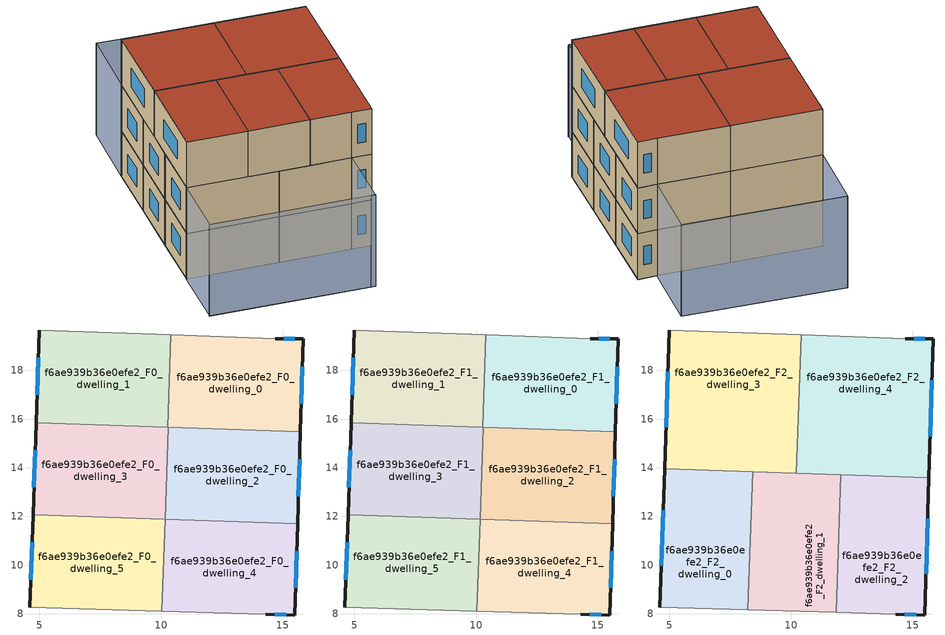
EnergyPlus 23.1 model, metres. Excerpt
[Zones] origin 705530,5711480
f6ae939b36e0efe2_F0_dwelling_0
 floor ground (EU_floor_Construction): 15.72,15.49 15.83,19.29 14.69,19.29 10.41,19.45 10.28,15.67 z0
 wall outside (EU_wall_Construction): 14.69,19.29 15.83,19.29 15.72,15.49 z0:3
 wall to f6ae939b36e0efe2_F0_dwelling_1 (EU_wall_Construction): 10.28,15.67 10.41,19.45 z0:3
 wall adiabatic (EU_wall_Construction): 10.41,19.45 14.69,19.29 z0:3
 wall to f6ae939b36e0efe2_F0_dwelling_2 (EU_wall_Construction): 15.72,15.49 10.3,15.67 z0:3
 wall to f6ae939b36e0efe2_F0_dwelling_3 (EU_wall_Construction): 10.3,15.67 10.28,15.67 z0:3
 window (EU_Window_Construction): 15.04,19.29 15.49,19.29 / 15.8,18.15 15.75,16.62 z0.9:2.1
f6ae939b36e0efe2_F0_dwelling_1
 floor ground (EU_floor_Construction): 10.28,15.67 10.41,19.45 5,19.66 4.87,15.85 z0
 wall outside (EU_wall_Construction): 4.87,15.85 5,19.66 z0:3
 wall adiabatic (EU_wall_Construction): 5,19.66 10.41,19.45 z0:3
 wall to f6ae939b36e0efe2_F0_dwelling_3 (EU_wall_Construction): 10.28,15.67 4.87,15.85 z0:3
 window (EU_Window_Construction): 4.91,16.99 4.96,18.52 z0.9:2.1
f6ae939b36e0efe2_F0_dwelling_2
 floor ground (EU_floor_Construction): 15.61,11.7 15.72,15.49 10.3,15.67 10.17,11.89 z0
 wall outside (EU_wall_Construction): 15.72,15.49 15.61,11.7 z0:3
 wall to f6ae939b36e0efe2_F0_dwelling_3 (EU_wall_Construction): 10.17,11.89 10.3,15.67 z0:3
 wall to f6ae939b36e0efe2_F0_dwelling_4 (EU_wall_Construction): 15.61,11.7 10.17,11.89 z0:3
 window (EU_Window_Construction): 15.69,14.35 15.64,12.84 z0.9:2.1
f6ae939b36e0efe2_F0_dwelling_3
 floor ground (EU_floor_Construction): 10.17,11.89 10.3,15.67 4.87,15.85 4.74,12.07 z0
 wall outside (EU_wall_Construction): 4.74,12.07 4.87,15.85 z0:3
 wall to f6ae939b36e0efe2_F0_dwelling_5 (EU_wall_Construction): 10.16,11.89 4.74,12.07 z0:3
 wall to f6ae939b36e0efe2_F0_dwelling_4 (EU_wall_Construction): 10.17,11.89,3 10.17,11.89,1.5 10.16,11.89,3
 window (EU_Window_Construction): 4.78,13.2 4.83,14.72 z0.9:2.1
f6ae939b36e0efe2_F0_dwelling_4
 floor ground (EU_floor_Construction): 15.49,7.95 15.61,11.7 10.16,11.89 10.04,8.11 14.31,7.98 z0
 wall outside (EU_wall_Construction): 15.61,11.7 15.49,7.95 14.31,7.98 z0:3
 wall adiabatic (EU_wall_Construction): 14.31,7.98 10.04,8.11 z0:3
 wall to f6ae939b36e0efe2_F0_dwelling_5 (EU_wall_Construction): 10.04,8.11 10.16,11.89 z0:3
 window (EU_Window_Construction): 15.14,7.96 14.66,7.97 / 15.57,10.58 15.53,9.08 z0.9:2.1
f6ae939b36e0efe2_F0_dwelling_5
 floor ground (EU_floor_Construction): 10.04,8.11 10.16,11.89 4.74,12.07 4.61,8.27 z0
 wall outside (EU_wall_Construction): 4.61,8.27 4.74,12.07 z0:3
 wall adiabatic (EU_wall_Construction): 10.04,8.11 4.61,8.27 z0:3
 window (EU_Window_Construction): 4.65,9.41 4.71,10.93 z0.9:2.1
f6ae939b36e0efe2_F1_dwelling_0
 floor to f6ae939b36e0efe2_F0_dwelling_0 (EU_floor_Construction): 15.72,15.49 15.83,19.29 14.69,19.29 10.41,19.45 10.28,15.67 z3
 wall outside (EU_wall_Construction): 14.69,19.29 15.83,19.29 15.72,15.49 z3:6
 wall to f6ae939b36e0efe2_F1_dwelling_1 (EU_wall_Construction): 10.28,15.67 10.41,19.45 z3:6
 wall adiabatic (EU_wall_Construction): 10.41,19.45 14.69,19.29 z3:6
 wall to f6ae939b36e0efe2_F1_dwelling_2 (EU_wall_Construction): 15.72,15.49 10.3,15.67 z3:6
 wall to f6ae939b36e0efe2_F1_dwelling_3 (EU_wall_Construction): 10.3,15.67 10.28,15.67 z3:6
 window (EU_Window_Construction): 15.04,19.29 15.49,19.29 / 15.8,18.15 15.75,16.62 z3.9:5.1
f6ae939b36e0efe2_F1_dwelling_1
 floor to f6ae939b36e0efe2_F0_dwelling_1 (EU_floor_Construction): 10.28,15.67 10.41,19.45 5,19.66 4.87,15.85 z3
 wall outside (EU_wall_Construction): 4.87,15.85 5,19.66 z3:6
 wall adiabatic (EU_wall_Construction): 5,19.66 10.41,19.45 z3:6
 wall to f6ae939b36e0efe2_F1_dwelling_3 (EU_wall_Construction): 10.28,15.67 4.87,15.85 z3:6
 window (EU_Window_Construction): 4.91,16.99 4.96,18.52 z3.9:5.1
f6ae939b36e0efe2_F1_dwelling_2
 floor to f6ae939b36e0efe2_F0_dwelling_2 (EU_floor_Construction): 15.61,11.7 15.72,15.49 10.3,15.67 10.17,11.89 z3
 wall outside (EU_wall_Construction): 15.72,15.49 15.61,11.7 z3:6
 wall to f6ae939b36e0efe2_F1_dwelling_3 (EU_wall_Construction): 10.17,11.89 10.3,15.67 z3:6
 wall to f6ae939b36e0efe2_F1_dwelling_4 (EU_wall_Construction): 15.61,11.7 10.17,11.89 z3:6
 window (EU_Window_Construction): 15.69,14.35 15.64,12.84 z3.9:5.1
f6ae939b36e0efe2_F1_dwelling_3
 floor to f6ae939b36e0efe2_F0_dwelling_3 (EU_floor_Construction): 10.17,11.89 10.3,15.67 4.87,15.85 4.74,12.07 z3
 wall outside (EU_wall_Construction): 4.74,12.07 4.87,15.85 z3:6
 wall to f6ae939b36e0efe2_F1_dwelling_5 (EU_wall_Construction): 10.16,11.89 4.74,12.07 z3:6
 wall to f6ae939b36e0efe2_F1_dwelling_4 (EU_wall_Construction): 10.17,11.89,6 10.17,11.89,4.5 10.16,11.89,6
 window (EU_Window_Construction): 4.78,13.2 4.83,14.72 z3.9:5.1
f6ae939b36e0efe2_F1_dwelling_4
 floor to f6ae939b36e0efe2_F0_dwelling_4 (EU_floor_Construction): 15.49,7.95 15.61,11.7 10.16,11.89 10.04,8.11 14.31,7.98 z3
 wall outside (EU_wall_Construction): 15.61,11.7 15.49,7.95 14.31,7.98 z3:6
 wall adiabatic (EU_wall_Construction): 14.31,7.98 10.04,8.11 z3:6
 wall to f6ae939b36e0efe2_F1_dwelling_5 (EU_wall_Construction): 10.04,8.11 10.16,11.89 z3:6
 window (EU_Window_Construction): 15.14,7.96 14.66,7.97 / 15.57,10.58 15.53,9.08 z3.9:5.1
f6ae939b36e0efe2_F1_dwelling_5
 floor to f6ae939b36e0efe2_F0_dwelling_5 (EU_floor_Construction): 10.04,8.11 10.16,11.89 4.74,12.07 4.61,8.27 z3
 wall outside (EU_wall_Construction): 4.61,8.27 4.74,12.07 z3:6
 wall adiabatic (EU_wall_Construction): 10.04,8.11 4.61,8.27 z3:6
 window (EU_Window_Construction): 4.65,9.41 4.71,10.93 z3.9:5.1
f6ae939b36e0efe2_F2_dwelling_0
 floor to f6ae939b36e0efe2_F1_dwelling_5 (EU_floor_Construction): 8.23,8.16 8.36,11.95 4.74,12.07 4.61,8.27 z6
 floor to f6ae939b36e0efe2_F1_dwelling_3 (EU_floor_Construction): 8.36,11.95 8.42,13.84 4.81,13.96 4.74,12.07 z6
 wall outside (EU_wall_Construction): 4.61,8.27 4.81,13.96 z6:9
 wall adiabatic (EU_wall_Construction): 8.23,8.16 4.61,8.27 z6:9
 wall to f6ae939b36e0efe2_F2_dwelling_1 (EU_wall_Construction): 8.42,13.84 8.23,8.16 z6:9
 wall to f6ae939b36e0efe2_F2_dwelling_3 (EU_wall_Construction): 4.81,13.96 8.42,13.84 z6:9
 window (EU_Window_Construction): 4.67,9.97 4.75,12.26 z6.9:8.1
 roof outside (EU_roof_Construction): 8.42,13.84 8.23,8.16 4.61,8.27 4.81,13.96 z9
f6ae939b36e0efe2_F2_dwelling_1
 floor to f6ae939b36e0efe2_F1_dwelling_4 (EU_floor_Construction): 11.85,8.06 11.98,11.82 10.16,11.89 10.04,8.11 z6
 floor to f6ae939b36e0efe2_F1_dwelling_5 (EU_floor_Construction): 10.04,8.11 10.16,11.89 8.36,11.95 8.23,8.16 z6
 floor to f6ae939b36e0efe2_F1_dwelling_2 (EU_floor_Construction): 11.98,11.83 12.04,13.71 10.24,13.78 10.17,11.89 z6
 floor to f6ae939b36e0efe2_F1_dwelling_3 (EU_floor_Construction): 10.17,11.89 10.24,13.78 8.42,13.84 8.36,11.95 z6
 wall to f6ae939b36e0efe2_F2_dwelling_2 (EU_wall_Construction): 12.04,13.71 11.85,8.06 z6:9
 wall adiabatic (EU_wall_Construction): 11.85,8.06 8.23,8.16 z6:9
 wall to f6ae939b36e0efe2_F2_dwelling_4 (EU_wall_Construction): 10.22,13.78 12.04,13.71 z6:9
 wall to f6ae939b36e0efe2_F2_dwelling_3 (EU_wall_Construction): 8.42,13.84 10.22,13.78 z6:9
 roof outside (EU_roof_Construction): 12.04,13.71 11.85,8.06 8.23,8.16 8.42,13.84 z9
f6ae939b36e0efe2_F2_dwelling_2
 floor to f6ae939b36e0efe2_F1_dwelling_4 (EU_floor_Construction): 15.49,7.95 15.61,11.7 11.98,11.82 11.85,8.06 14.31,7.98 z6
 floor to f6ae939b36e0efe2_F1_dwelling_2 (EU_floor_Construction): 15.61,11.7 15.66,13.59 12.04,13.71 11.98,11.83 z6
 wall outside (EU_wall_Construction): 15.66,13.59 15.49,7.95 14.31,7.98 z6:9
 wall adiabatic (EU_wall_Construction): 14.31,7.98 11.85,8.06 z6:9
 wall to f6ae939b36e0efe2_F2_dwelling_4 (EU_wall_Construction): 12.04,13.71 15.66,13.59 z6:9
 window (EU_Window_Construction): 15.61,11.91 15.55,9.64 / 15.14,7.96 14.66,7.97 z6.9:8.1
 roof outside (EU_roof_Construction): 15.66,13.59 15.49,7.95 14.31,7.98 11.85,8.06 12.04,13.71 z9
f6ae939b36e0efe2_F2_dwelling_3
 floor to f6ae939b36e0efe2_F1_dwelling_3 (EU_floor_Construction): 10.22,13.78 10.29,15.67 4.87,15.85 4.81,13.96 z6
 floor to f6ae939b36e0efe2_F1_dwelling_1 (EU_floor_Construction): 10.28,15.67 10.41,19.45 5,19.66 4.87,15.85 z6
 floor to f6ae939b36e0efe2_F1_dwelling_0 (EU_floor_Construction): 10.29,15.67 10.41,19.45 10.35,17.61 z6
 wall outside (EU_wall_Construction): 4.81,13.96 5,19.66 z6:9
 wall adiabatic (EU_wall_Construction): 5,19.66 10.41,19.45 z6:9
 wall to f6ae939b36e0efe2_F2_dwelling_4 (EU_wall_Construction): 10.41,19.45 10.22,13.78 z6:9
 window (EU_Window_Construction): 4.87,15.66 4.94,17.95 z6.9:8.1
 roof outside (EU_roof_Construction): 10.41,19.45 10.22,13.78 4.81,13.96 5,19.66 z9
f6ae939b36e0efe2_F2_dwelling_4
 floor to f6ae939b36e0efe2_F1_dwelling_0 (EU_floor_Construction): 15.72,15.49 15.83,19.29 14.69,19.29 10.41,19.45 10.29,15.67 z6
 floor to f6ae939b36e0efe2_F1_dwelling_2 (EU_floor_Construction): 15.66,13.59 15.72,15.49 10.3,15.67 10.24,13.78 z6
 floor to f6ae939b36e0efe2_F1_dwelling_3 (EU_floor_Construction): 10.24,13.78 10.3,15.67 10.29,15.67 10.22,13.78 z6
 wall outside (EU_wall_Construction): 14.69,19.29 15.83,19.29 15.66,13.59 z6:9
 wall adiabatic (EU_wall_Construction): 10.41,19.45 14.69,19.29 z6:9
 window (EU_Window_Construction): 15.04,19.29 15.49,19.29 / 15.78,17.59 15.71,15.3 z6.9:8.1
 roof outside (EU_roof_Construction): 15.83,19.29 15.66,13.59 10.22,13.78 10.41,19.45 14.69,19.29 z9
shading: 4.45,4.24 14.19,3.92 / 14.18,3.92 4.47,4.23 / 4.47,4.23 4.6,8.29 / 4.6,8.29 14.31,7.98 / 14.31,7.98 14.18,3.92 / 5.23,24.2 14.92,23.71 / 14.92,23.71 14.69,19.17 / 14.69,19.17 5,19.66 / 5,19.66 5.23,24.2 / 14.92,23.71 5.25,24.2 z0:6
[Building]
EU S2 Campaign: North Axis=0; Terrain=City; Solar Distribution=FullExterior
[Site:Location]
London: Latitude=51.5; Longitude=-0.5; Time Zone=0; Elevation=25
[SizingPeriod:WeatherFileDays]
AnnualSizingPeriod: Begin Month=1; Begin Day of Month=1; End Month=12; End Day of Month=31; Day of Week for Start Day=Monday; Use Weather File Daylight Saving Period=No; Use Weather File Rain and Snow Indicators=No
[MATERIAL]
EU_InternalMass_Material: Roughness=MediumRough; Thickness=0.1; Conductivity=1; Density=1800; Specific Heat=900; Thermal Absorptance=0.9; Solar Absorptance=0.7; Visible Absorptance=0.7
[MATERIAL:NOMASS] Roughness=MediumRough; Thermal Absorptance=0.9; Solar Absorptance=0.7; Visible Absorptance=0.7
Name | Thermal Resistance
EU_wall_NoMass | 1.04674
EU_roof_NoMass | 4.32442
EU_floor_NoMass | 2.04616
[WINDOWMATERIAL:SIMPLEGLAZINGSYSTEM]
EU_Window_SimpleGlazing: UFactor=4.25843; Solar Heat Gain Coefficient=0.85; Visible Transmittance=0.85
[CONSTRUCTION]
EU_wall_Construction: EU_wall_NoMass
EU_roof_Construction: EU_roof_NoMass
EU_floor_Construction: EU_floor_NoMass
EU_InternalMass_Construction: EU_InternalMass_Material
EU_Window_Construction: EU_Window_SimpleGlazing
[ZONE] Type=1; Multiplier=1; Ceiling Height=autocalculate; Floor Area=autocalculate; Part of Total Floor Area=Yes
Name | Volume
f6ae939b36e0efe2_F0_dwelling_0; f6ae939b36e0efe2_F1_dwelling_0 | 61.6465
f6ae939b36e0efe2_F2_dwelling_0 | 61.6501
f6ae939b36e0efe2_F0_dwelling_1; f6ae939b36e0efe2_F1_dwelling_1 | 61.6494
f6ae939b36e0efe2_F2_dwelling_1; f6ae939b36e0efe2_F0_dwelling_4; f6ae939b36e0efe2_F1_dwelling_4 | 61.6377
f6ae939b36e0efe2_F0_dwelling_2; f6ae939b36e0efe2_F1_dwelling_2 | 61.6384
f6ae939b36e0efe2_F2_dwelling_2 | 61.6509
f6ae939b36e0efe2_F0_dwelling_3; f6ae939b36e0efe2_F1_dwelling_3 | 61.634
f6ae939b36e0efe2_F2_dwelling_3 | 92.4624
f6ae939b36e0efe2_F2_dwelling_4 | 92.4697
f6ae939b36e0efe2_F0_dwelling_5; f6ae939b36e0efe2_F1_dwelling_5 | 61.656
[INTERNALMASS] Construction=EU_InternalMass_Construction
Name | Zone or ZoneList | Surface Area
f6ae939b36e0efe2_F0_dwelling_0_EU_InternalMass | f6ae939b36e0efe2_F0_dwelling_0 | 20.5496
f6ae939b36e0efe2_F0_dwelling_1_EU_InternalMass | f6ae939b36e0efe2_F0_dwelling_1 | 20.55
f6ae939b36e0efe2_F0_dwelling_2_EU_InternalMass | f6ae939b36e0efe2_F0_dwelling_2 | 20.5468
f6ae939b36e0efe2_F0_dwelling_3_EU_InternalMass | f6ae939b36e0efe2_F0_dwelling_3 | 20.5455
f6ae939b36e0efe2_F0_dwelling_4_EU_InternalMass | f6ae939b36e0efe2_F0_dwelling_4 | 20.5467
f6ae939b36e0efe2_F0_dwelling_5_EU_InternalMass | f6ae939b36e0efe2_F0_dwelling_5 | 20.5517
f6ae939b36e0efe2_F1_dwelling_0_EU_InternalMass | f6ae939b36e0efe2_F1_dwelling_0 | 20.5496
f6ae939b36e0efe2_F1_dwelling_1_EU_InternalMass | f6ae939b36e0efe2_F1_dwelling_1 | 20.55
f6ae939b36e0efe2_F1_dwelling_2_EU_InternalMass | f6ae939b36e0efe2_F1_dwelling_2 | 20.5468
f6ae939b36e0efe2_F1_dwelling_3_EU_InternalMass | f6ae939b36e0efe2_F1_dwelling_3 | 20.5455
f6ae939b36e0efe2_F1_dwelling_4_EU_InternalMass | f6ae939b36e0efe2_F1_dwelling_4 | 20.5467
f6ae939b36e0efe2_F1_dwelling_5_EU_InternalMass | f6ae939b36e0efe2_F1_dwelling_5 | 20.5517
f6ae939b36e0efe2_F2_dwelling_0_EU_InternalMass | f6ae939b36e0efe2_F2_dwelling_0 | 20.5501
f6ae939b36e0efe2_F2_dwelling_1_EU_InternalMass | f6ae939b36e0efe2_F2_dwelling_1 | 20.5458
f6ae939b36e0efe2_F2_dwelling_2_EU_InternalMass | f6ae939b36e0efe2_F2_dwelling_2 | 20.5504
f6ae939b36e0efe2_F2_dwelling_3_EU_InternalMass | f6ae939b36e0efe2_F2_dwelling_3 | 30.8208
f6ae939b36e0efe2_F2_dwelling_4_EU_InternalMass | f6ae939b36e0efe2_F2_dwelling_4 | 30.8235
[OTHEREQUIPMENT] Fuel Type=Electricity; Design Level Calculation Method=Watts/Area; Power per Zone Floor Area=1; Fraction Latent=0; Fraction Radiant=0; Fraction Lost=0; Carbon Dioxide Generation Rate=0; EndUse Subcategory=EU_Step8_InternalGains
Name | Zone or ZoneList or Space or SpaceList | Schedule
EU_Step8_InternalGain_f6ae939b36e0efe2_F0_dwelling_0_f000 | f6ae939b36e0efe2_F0_dwelling_0 | EU_Step8_GainSchedule_f6ae939b36e0efe2_F0_dwelling_0_f000
EU_Step8_InternalGain_f6ae939b36e0efe2_F0_dwelling_1_f000 | f6ae939b36e0efe2_F0_dwelling_1 | EU_Step8_GainSchedule_f6ae939b36e0efe2_F0_dwelling_1_f000
EU_Step8_InternalGain_f6ae939b36e0efe2_F0_dwelling_2_f000 | f6ae939b36e0efe2_F0_dwelling_2 | EU_Step8_GainSchedule_f6ae939b36e0efe2_F0_dwelling_2_f000
EU_Step8_InternalGain_f6ae939b36e0efe2_F0_dwelling_3_f000 | f6ae939b36e0efe2_F0_dwelling_3 | EU_Step8_GainSchedule_f6ae939b36e0efe2_F0_dwelling_3_f000
EU_Step8_InternalGain_f6ae939b36e0efe2_F0_dwelling_4_f000 | f6ae939b36e0efe2_F0_dwelling_4 | EU_Step8_GainSchedule_f6ae939b36e0efe2_F0_dwelling_4_f000
EU_Step8_InternalGain_f6ae939b36e0efe2_F0_dwelling_5_f000 | f6ae939b36e0efe2_F0_dwelling_5 | EU_Step8_GainSchedule_f6ae939b36e0efe2_F0_dwelling_5_f000
EU_Step8_InternalGain_f6ae939b36e0efe2_F1_dwelling_0_f000 | f6ae939b36e0efe2_F1_dwelling_0 | EU_Step8_GainSchedule_f6ae939b36e0efe2_F1_dwelling_0_f000
EU_Step8_InternalGain_f6ae939b36e0efe2_F1_dwelling_1_f000 | f6ae939b36e0efe2_F1_dwelling_1 | EU_Step8_GainSchedule_f6ae939b36e0efe2_F1_dwelling_1_f000
EU_Step8_InternalGain_f6ae939b36e0efe2_F1_dwelling_2_f000 | f6ae939b36e0efe2_F1_dwelling_2 | EU_Step8_GainSchedule_f6ae939b36e0efe2_F1_dwelling_2_f000
EU_Step8_InternalGain_f6ae939b36e0efe2_F1_dwelling_3_f000 | f6ae939b36e0efe2_F1_dwelling_3 | EU_Step8_GainSchedule_f6ae939b36e0efe2_F1_dwelling_3_f000
EU_Step8_InternalGain_f6ae939b36e0efe2_F1_dwelling_4_f000 | f6ae939b36e0efe2_F1_dwelling_4 | EU_Step8_GainSchedule_f6ae939b36e0efe2_F1_dwelling_4_f000
EU_Step8_InternalGain_f6ae939b36e0efe2_F1_dwelling_5_f000 | f6ae939b36e0efe2_F1_dwelling_5 | EU_Step8_GainSchedule_f6ae939b36e0efe2_F1_dwelling_5_f000
EU_Step8_InternalGain_f6ae939b36e0efe2_F2_dwelling_0_f000 | f6ae939b36e0efe2_F2_dwelling_0 | EU_Step8_GainSchedule_f6ae939b36e0efe2_F2_dwelling_0_f000
EU_Step8_InternalGain_f6ae939b36e0efe2_F2_dwelling_1_f000 | f6ae939b36e0efe2_F2_dwelling_1 | EU_Step8_GainSchedule_f6ae939b36e0efe2_F2_dwelling_1_f000
EU_Step8_InternalGain_f6ae939b36e0efe2_F2_dwelling_2_f000 | f6ae939b36e0efe2_F2_dwelling_2 | EU_Step8_GainSchedule_f6ae939b36e0efe2_F2_dwelling_2_f000
EU_Step8_InternalGain_f6ae939b36e0efe2_F2_dwelling_3_f000 | f6ae939b36e0efe2_F2_dwelling_3 | EU_Step8_GainSchedule_f6ae939b36e0efe2_F2_dwelling_3_f000
EU_Step8_InternalGain_f6ae939b36e0efe2_F2_dwelling_4_f000 | f6ae939b36e0efe2_F2_dwelling_4 | EU_Step8_GainSchedule_f6ae939b36e0efe2_F2_dwelling_4_f000
[ZONEVENTILATION:DESIGNFLOWRATE] Schedule=EU_AlwaysOn; Design Flow Rate Calculation Method=AirChanges/Hour; Air Changes per Hour=0.488719; Ventilation Type=Natural; Fan Pressure Rise=0; Fan Total Efficiency=1; Constant Term Coefficient=1; Temperature Term Coefficient=0; Velocity Term Coefficient=0; Velocity Squared Term Coefficient=0; Minimum Indoor Temperature=-100; Maximum Indoor Temperature=100; Delta Temperature=-100; Minimum Outdoor Temperature=-100; Maximum Outdoor Temperature=100; Maximum Wind Speed=40
Name | Zone or ZoneList or Space or SpaceList
EU_ConstantAir_f6ae939b36e0efe2_F0_dwelling_0 | f6ae939b36e0efe2_F0_dwelling_0
EU_ConstantAir_f6ae939b36e0efe2_F0_dwelling_1 | f6ae939b36e0efe2_F0_dwelling_1
EU_ConstantAir_f6ae939b36e0efe2_F0_dwelling_2 | f6ae939b36e0efe2_F0_dwelling_2
EU_ConstantAir_f6ae939b36e0efe2_F0_dwelling_3 | f6ae939b36e0efe2_F0_dwelling_3
EU_ConstantAir_f6ae939b36e0efe2_F0_dwelling_4 | f6ae939b36e0efe2_F0_dwelling_4
EU_ConstantAir_f6ae939b36e0efe2_F0_dwelling_5 | f6ae939b36e0efe2_F0_dwelling_5
EU_ConstantAir_f6ae939b36e0efe2_F1_dwelling_0 | f6ae939b36e0efe2_F1_dwelling_0
EU_ConstantAir_f6ae939b36e0efe2_F1_dwelling_1 | f6ae939b36e0efe2_F1_dwelling_1
EU_ConstantAir_f6ae939b36e0efe2_F1_dwelling_2 | f6ae939b36e0efe2_F1_dwelling_2
EU_ConstantAir_f6ae939b36e0efe2_F1_dwelling_3 | f6ae939b36e0efe2_F1_dwelling_3
EU_ConstantAir_f6ae939b36e0efe2_F1_dwelling_4 | f6ae939b36e0efe2_F1_dwelling_4
EU_ConstantAir_f6ae939b36e0efe2_F1_dwelling_5 | f6ae939b36e0efe2_F1_dwelling_5
EU_ConstantAir_f6ae939b36e0efe2_F2_dwelling_0 | f6ae939b36e0efe2_F2_dwelling_0
EU_ConstantAir_f6ae939b36e0efe2_F2_dwelling_1 | f6ae939b36e0efe2_F2_dwelling_1
EU_ConstantAir_f6ae939b36e0efe2_F2_dwelling_2 | f6ae939b36e0efe2_F2_dwelling_2
EU_ConstantAir_f6ae939b36e0efe2_F2_dwelling_3 | f6ae939b36e0efe2_F2_dwelling_3
EU_ConstantAir_f6ae939b36e0efe2_F2_dwelling_4 | f6ae939b36e0efe2_F2_dwelling_4
[HVACTEMPLATE:THERMOSTAT] Constant Heating Setpoint=20; Constant Cooling Setpoint=50
EU_HeatOnly_f6ae939b36e0efe2_F0_dwelling_0; EU_HeatOnly_f6ae939b36e0efe2_F0_dwelling_1; EU_HeatOnly_f6ae939b36e0efe2_F0_dwelling_2; EU_HeatOnly_f6ae939b36e0efe2_F0_dwelling_3; EU_HeatOnly_f6ae939b36e0efe2_F0_dwelling_4; EU_HeatOnly_f6ae939b36e0efe2_F0_dwelling_5; EU_HeatOnly_f6ae939b36e0efe2_F1_dwelling_0; EU_HeatOnly_f6ae939b36e0efe2_F1_dwelling_1; EU_HeatOnly_f6ae939b36e0efe2_F1_dwelling_2; EU_HeatOnly_f6ae939b36e0efe2_F1_dwelling_3; EU_HeatOnly_f6ae939b36e0efe2_F1_dwelling_4; EU_HeatOnly_f6ae939b36e0efe2_F1_dwelling_5; EU_HeatOnly_f6ae939b36e0efe2_F2_dwelling_0; EU_HeatOnly_f6ae939b36e0efe2_F2_dwelling_1; EU_HeatOnly_f6ae939b36e0efe2_F2_dwelling_2; EU_HeatOnly_f6ae939b36e0efe2_F2_dwelling_3; EU_HeatOnly_f6ae939b36e0efe2_F2_dwelling_4
[HVACTEMPLATE:ZONE:IDEALLOADSAIRSYSTEM] System Availability Schedule=EU_AlwaysOn; Maximum Heating Supply Air Temperature=50; Minimum Cooling Supply Air Temperature=13; Maximum Heating Supply Air Humidity Ratio=0.0156; Minimum Cooling Supply Air Humidity Ratio=0.0077; Heating Limit=NoLimit; Cooling Limit=NoLimit; Heating Availability Schedule=EU_AlwaysOn; Cooling Availability Schedule=EU_CoolingOff; Dehumidification Control Type=ConstantSensibleHeatRatio; Cooling Sensible Heat Ratio=0.7; Dehumidification Setpoint=60; Humidification Control Type=None; Humidification Setpoint=30; Outdoor Air Method=None; Outdoor Air Flow Rate per Person=0.00944; Outdoor Air Flow Rate per Zone Floor Area=0; Outdoor Air Flow Rate per Zone=0; Demand Controlled Ventilation Type=None; Outdoor Air Economizer Type=NoEconomizer; Heat Recovery Type=None; Sensible Heat Recovery Effectiveness=0.7; Latent Heat Recovery Effectiveness=0.65
Name | Template Thermostat
f6ae939b36e0efe2_F0_dwelling_0 | EU_HeatOnly_f6ae939b36e0efe2_F0_dwelling_0
f6ae939b36e0efe2_F0_dwelling_1 | EU_HeatOnly_f6ae939b36e0efe2_F0_dwelling_1
f6ae939b36e0efe2_F0_dwelling_2 | EU_HeatOnly_f6ae939b36e0efe2_F0_dwelling_2
f6ae939b36e0efe2_F0_dwelling_3 | EU_HeatOnly_f6ae939b36e0efe2_F0_dwelling_3
f6ae939b36e0efe2_F0_dwelling_4 | EU_HeatOnly_f6ae939b36e0efe2_F0_dwelling_4
f6ae939b36e0efe2_F0_dwelling_5 | EU_HeatOnly_f6ae939b36e0efe2_F0_dwelling_5
f6ae939b36e0efe2_F1_dwelling_0 | EU_HeatOnly_f6ae939b36e0efe2_F1_dwelling_0
f6ae939b36e0efe2_F1_dwelling_1 | EU_HeatOnly_f6ae939b36e0efe2_F1_dwelling_1
f6ae939b36e0efe2_F1_dwelling_2 | EU_HeatOnly_f6ae939b36e0efe2_F1_dwelling_2
f6ae939b36e0efe2_F1_dwelling_3 | EU_HeatOnly_f6ae939b36e0efe2_F1_dwelling_3
f6ae939b36e0efe2_F1_dwelling_4 | EU_HeatOnly_f6ae939b36e0efe2_F1_dwelling_4
f6ae939b36e0efe2_F1_dwelling_5 | EU_HeatOnly_f6ae939b36e0efe2_F1_dwelling_5
f6ae939b36e0efe2_F2_dwelling_0 | EU_HeatOnly_f6ae939b36e0efe2_F2_dwelling_0
f6ae939b36e0efe2_F2_dwelling_1 | EU_HeatOnly_f6ae939b36e0efe2_F2_dwelling_1
f6ae939b36e0efe2_F2_dwelling_2 | EU_HeatOnly_f6ae939b36e0efe2_F2_dwelling_2
f6ae939b36e0efe2_F2_dwelling_3 | EU_HeatOnly_f6ae939b36e0efe2_F2_dwelling_3
f6ae939b36e0efe2_F2_dwelling_4 | EU_HeatOnly_f6ae939b36e0efe2_F2_dwelling_4
[SIZING:ZONE] Zone Cooling Design Supply Air Temperature Input Method=SupplyAirTemperature; Zone Cooling Design Supply Air Temperature=13; Zone Heating Design Supply Air Temperature Input Method=SupplyAirTemperature; Zone Heating Design Supply Air Temperature=50; Zone Cooling Design Supply Air Humidity Ratio=0.008; Zone Heating Design Supply Air Humidity Ratio=0.008; Cooling Design Air Flow Method=DesignDay; Cooling Design Air Flow Rate=0; Cooling Minimum Air Flow per Zone Floor Area=0.000762; Cooling Minimum Air Flow=0; Cooling Minimum Air Flow Fraction=0.2; Heating Design Air Flow Method=DesignDay; Heating Design Air Flow Rate=0; Heating Maximum Air Flow per Zone Floor Area=0.002032; Heating Maximum Air Flow=0.141576; Heating Maximum Air Flow Fraction=0.3; Account for Dedicated Outdoor Air System=No; Dedicated Outdoor Air System Control Strategy=NeutralSupplyAir; Dedicated Outdoor Air Low Setpoint Temperature for Design=autosize; Dedicated Outdoor Air High Setpoint Temperature for Design=autosize; Zone Load Sizing Method=Sensible Load Only No Latent Load; Zone Latent Cooling Design Supply Air Humidity Ratio Input Method=HumidityRatioDifference; Zone Cooling Design Supply Air Humidity Ratio Difference=0.005; Zone Latent Heating Design Supply Air Humidity Ratio Input Method=HumidityRatioDifference; Zone Humidification Design Supply Air Humidity Ratio Difference=0.005
f6ae939b36e0efe2_F0_dwelling_0; f6ae939b36e0efe2_F0_dwelling_1; f6ae939b36e0efe2_F0_dwelling_2; f6ae939b36e0efe2_F0_dwelling_3; f6ae939b36e0efe2_F0_dwelling_4; f6ae939b36e0efe2_F0_dwelling_5; f6ae939b36e0efe2_F1_dwelling_0; f6ae939b36e0efe2_F1_dwelling_1; f6ae939b36e0efe2_F1_dwelling_2; f6ae939b36e0efe2_F1_dwelling_3; f6ae939b36e0efe2_F1_dwelling_4; f6ae939b36e0efe2_F1_dwelling_5; f6ae939b36e0efe2_F2_dwelling_0; f6ae939b36e0efe2_F2_dwelling_1; f6ae939b36e0efe2_F2_dwelling_2; f6ae939b36e0efe2_F2_dwelling_3; f6ae939b36e0efe2_F2_dwelling_4
[SCHEDULE:CONSTANT]
Name | Hourly Value
EU_AlwaysOn | 1
EU_CoolingOff | 0
[SCHEDULE:FILE] Column Number=1; Rows to Skip at Top=0; Number of Hours of Data=8760; Column Separator=Comma; Interpolate to Timestep=No; Minutes per Item=60; Adjust Schedule for Daylight Savings=Yes
Name | File
EU_Step8_GainSchedule_f6ae939b36e0efe2_F0_dwelling_0_f000 | ../../schedules/f6ae939b36e0efe2/f6ae939b36e0efe2_F0_dwelling_0_f000_gain.csv
EU_Step8_GainSchedule_f6ae939b36e0efe2_F0_dwelling_1_f000 | ../../schedules/f6ae939b36e0efe2/f6ae939b36e0efe2_F0_dwelling_1_f000_gain.csv
EU_Step8_GainSchedule_f6ae939b36e0efe2_F0_dwelling_2_f000 | ../../schedules/f6ae939b36e0efe2/f6ae939b36e0efe2_F0_dwelling_2_f000_gain.csv
EU_Step8_GainSchedule_f6ae939b36e0efe2_F0_dwelling_3_f000 | ../../schedules/f6ae939b36e0efe2/f6ae939b36e0efe2_F0_dwelling_3_f000_gain.csv
EU_Step8_GainSchedule_f6ae939b36e0efe2_F0_dwelling_4_f000 | ../../schedules/f6ae939b36e0efe2/f6ae939b36e0efe2_F0_dwelling_4_f000_gain.csv
EU_Step8_GainSchedule_f6ae939b36e0efe2_F0_dwelling_5_f000 | ../../schedules/f6ae939b36e0efe2/f6ae939b36e0efe2_F0_dwelling_5_f000_gain.csv
EU_Step8_GainSchedule_f6ae939b36e0efe2_F1_dwelling_0_f000 | ../../schedules/f6ae939b36e0efe2/f6ae939b36e0efe2_F1_dwelling_0_f000_gain.csv
EU_Step8_GainSchedule_f6ae939b36e0efe2_F1_dwelling_1_f000 | ../../schedules/f6ae939b36e0efe2/f6ae939b36e0efe2_F1_dwelling_1_f000_gain.csv
EU_Step8_GainSchedule_f6ae939b36e0efe2_F1_dwelling_2_f000 | ../../schedules/f6ae939b36e0efe2/f6ae939b36e0efe2_F1_dwelling_2_f000_gain.csv
EU_Step8_GainSchedule_f6ae939b36e0efe2_F1_dwelling_3_f000 | ../../schedules/f6ae939b36e0efe2/f6ae939b36e0efe2_F1_dwelling_3_f000_gain.csv
EU_Step8_GainSchedule_f6ae939b36e0efe2_F1_dwelling_4_f000 | ../../schedules/f6ae939b36e0efe2/f6ae939b36e0efe2_F1_dwelling_4_f000_gain.csv
EU_Step8_GainSchedule_f6ae939b36e0efe2_F1_dwelling_5_f000 | ../../schedules/f6ae939b36e0efe2/f6ae939b36e0efe2_F1_dwelling_5_f000_gain.csv
EU_Step8_GainSchedule_f6ae939b36e0efe2_F2_dwelling_0_f000 | ../../schedules/f6ae939b36e0efe2/f6ae939b36e0efe2_F2_dwelling_0_f000_gain.csv
EU_Step8_GainSchedule_f6ae939b36e0efe2_F2_dwelling_1_f000 | ../../schedules/f6ae939b36e0efe2/f6ae939b36e0efe2_F2_dwelling_1_f000_gain.csv
EU_Step8_GainSchedule_f6ae939b36e0efe2_F2_dwelling_2_f000 | ../../schedules/f6ae939b36e0efe2/f6ae939b36e0efe2_F2_dwelling_2_f000_gain.csv
EU_Step8_GainSchedule_f6ae939b36e0efe2_F2_dwelling_3_f000 | ../../schedules/f6ae939b36e0efe2/f6ae939b36e0efe2_F2_dwelling_3_f000_gain.csv
EU_Step8_GainSchedule_f6ae939b36e0efe2_F2_dwelling_4_f000 | ../../schedules/f6ae939b36e0efe2/f6ae939b36e0efe2_F2_dwelling_4_f000_gain.csv
